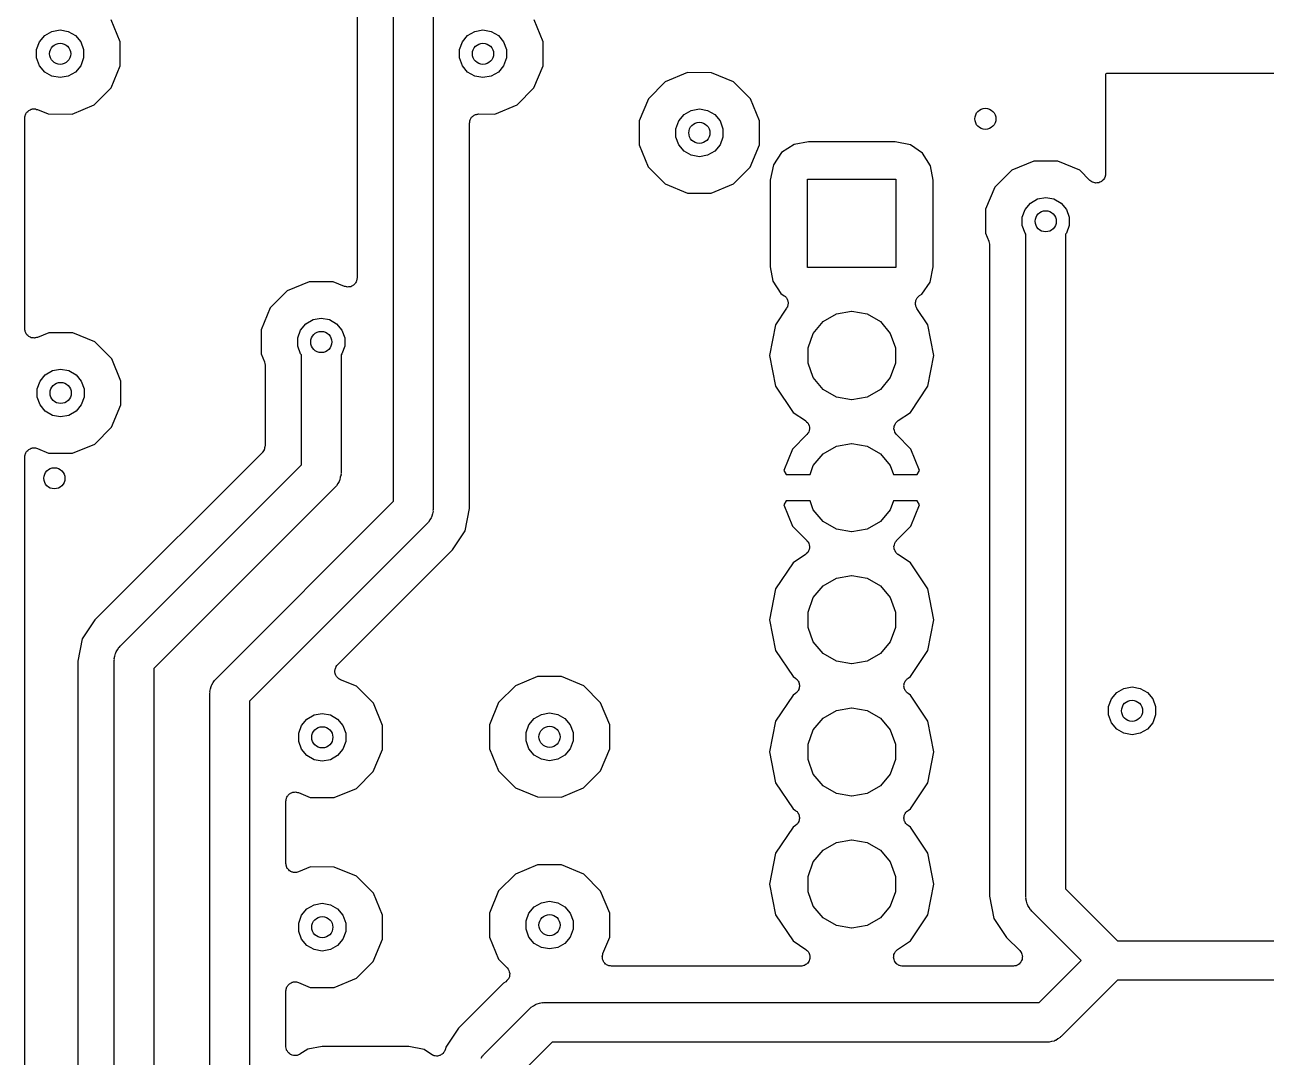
# Model space of a CAD drawing. Extents: x 91.7 to 190.7, y -114.3 to -59.5.
# Drawn here: x 109.27 to 133.14, y -92.98 to -73.13 of the extents above; entities that cross this region are included whole.
import ezdxf

# ---------------------------------------------------------------- set-up
doc = ezdxf.new("R2010")
doc.units = 0
doc.header["$MEASUREMENT"] = 0
doc.layers.add('BLACK', color=7, linetype='CONTINUOUS')

msp = doc.modelspace()

# ---------------------------------------------------------------- linework, layer by layer
at = {"layer": 'Black'}
for p, q in [((115.659, -72.0173), (115.659, -78.0002)), ((116.359, -79.78), (116.359, -72)), ((117.121, -72.1578), (117.121, -79.78)), ((109.655, -73.3384), (109.793, -73.2587)), ((109.793, -73.2587), (109.95, -73.2311)), ((109.95, -73.2311), (110.107, -73.2587)), ((110.107, -73.2587), (110.245, -73.3384)), ((111.107, -73.4608), (110.932, -73.0354)), ((117.785, -73.3384), (117.923, -73.2587)), ((117.923, -73.2587), (118.08, -73.2311)), ((118.08, -73.2311), (118.237, -73.2587)), ((118.237, -73.2587), (118.375, -73.3384)), ((119.237, -73.4608), (119.062, -73.0354)), ((109.498, -73.6103), (109.553, -73.4605)), ((109.553, -73.4605), (109.655, -73.3384)), ((110.245, -73.3384), (110.347, -73.4605)), ((110.347, -73.4605), (110.402, -73.6103)), ((111.107, -73.9212), (111.107, -73.4608)), ((117.628, -73.6103), (117.683, -73.4605)), ((117.683, -73.4605), (117.785, -73.3384)), ((118.375, -73.3384), (118.477, -73.4605)), ((118.477, -73.4605), (118.532, -73.6103)), ((119.237, -73.9212), (119.237, -73.4608)), ((109.498, -73.7697), (109.498, -73.6103)), ((110.402, -73.6103), (110.402, -73.7697)), ((117.628, -73.7697), (117.628, -73.6103)), ((118.532, -73.6103), (118.532, -73.7697)), ((109.553, -73.9195), (109.498, -73.7697)), ((109.655, -74.0416), (109.553, -73.9195)), ((110.347, -73.9195), (110.245, -74.0416)), ((110.402, -73.7697), (110.347, -73.9195)), ((110.93, -74.3464), (111.107, -73.9212)), ((117.683, -73.9195), (117.628, -73.7697)), ((117.785, -74.0416), (117.683, -73.9195)), ((118.477, -73.9195), (118.375, -74.0416)), ((118.532, -73.7697), (118.477, -73.9195)), ((119.06, -74.3464), (119.237, -73.9212)), ((109.793, -74.1213), (109.655, -74.0416)), ((109.95, -74.1489), (109.793, -74.1213)), ((110.107, -74.1213), (109.95, -74.1489)), ((110.245, -74.0416), (110.107, -74.1213)), ((117.923, -74.1213), (117.785, -74.0416)), ((118.08, -74.1489), (117.923, -74.1213)), ((118.237, -74.1213), (118.08, -74.1489)), ((118.375, -74.0416), (118.237, -74.1213)), ((122.011, -74.0526), (121.585, -74.2284)), ((122.471, -74.053), (122.011, -74.0526)), ((122.896, -74.2295), (122.471, -74.053)), ((130.053, -74.0725), (130.05, -74.0876)), ((130.05, -74.0876), (130.05, -75.9998)), ((130.066, -74.07), (130.053, -74.0725)), ((135.892, -74.07), (130.066, -74.07)), ((110.605, -74.6716), (110.93, -74.3464)), ((118.735, -74.6716), (119.06, -74.3464)), ((121.585, -74.2284), (121.26, -74.5536)), ((123.222, -74.5554), (122.896, -74.2295)), ((110.179, -74.8474), (110.605, -74.6716)), ((118.309, -74.8474), (118.735, -74.6716)), ((121.26, -74.5536), (121.083, -74.9788)), ((123.397, -74.9808), (123.222, -74.5554)), ((109.271, -74.924), (109.274, -74.905)), ((109.271, -78.9802), (109.271, -74.924)), ((109.274, -74.905), (109.275, -74.8858)), ((109.275, -74.8858), (109.28, -74.8752)), ((109.28, -74.8752), (109.282, -74.8639)), ((109.282, -74.8639), (109.291, -74.8473)), ((109.291, -74.8473), (109.299, -74.8295)), ((109.299, -74.8295), (109.306, -74.8211)), ((109.306, -74.8211), (109.312, -74.8111)), ((109.312, -74.8111), (109.327, -74.7988)), ((109.327, -74.7988), (109.34, -74.7846)), ((109.34, -74.7846), (109.35, -74.7793)), ((109.35, -74.7793), (109.359, -74.772)), ((109.359, -74.772), (109.377, -74.7654)), ((109.377, -74.7654), (109.394, -74.7565)), ((109.394, -74.7565), (109.405, -74.755)), ((109.405, -74.755), (109.416, -74.7511)), ((109.416, -74.7511), (109.435, -74.7511)), ((109.435, -74.7511), (109.454, -74.7486)), ((109.454, -74.7486), (109.466, -74.7511)), ((109.466, -74.7511), (109.477, -74.7511)), ((109.477, -74.7511), (109.495, -74.7577)), ((109.495, -74.7577), (109.514, -74.7619)), ((109.514, -74.7619), (109.719, -74.847)), ((109.719, -74.847), (110.179, -74.8474)), ((117.839, -74.9492), (117.845, -74.9347)), ((117.845, -74.9347), (117.854, -74.9231)), ((117.854, -74.9231), (117.862, -74.9098)), ((117.862, -74.9098), (117.874, -74.8999)), ((117.874, -74.8999), (117.884, -74.8881)), ((117.884, -74.8881), (117.897, -74.8805)), ((117.897, -74.8805), (117.909, -74.8706)), ((117.909, -74.8706), (117.923, -74.8654)), ((117.923, -74.8654), (117.937, -74.8577)), ((117.937, -74.8577), (117.952, -74.855)), ((117.952, -74.855), (117.966, -74.8498)), ((117.966, -74.8498), (117.981, -74.8498)), ((117.981, -74.8498), (117.997, -74.8471)), ((117.997, -74.8471), (118.309, -74.8474)), ((121.843, -74.9805), (121.945, -74.8584)), ((121.945, -74.8584), (122.083, -74.7787)), ((122.083, -74.7787), (122.24, -74.7511)), ((122.24, -74.7511), (122.397, -74.7787)), ((122.397, -74.7787), (122.535, -74.8584)), ((122.535, -74.8584), (122.637, -74.9805)), ((117.821, -75.0226), (117.824, -75.0074)), ((117.821, -75.4739), (117.821, -75.0226)), ((117.824, -74.992), (117.829, -74.9777)), ((117.824, -75.0074), (117.824, -74.992)), ((117.829, -74.9777), (117.832, -74.9626)), ((117.832, -74.9626), (117.839, -74.9492)), ((121.083, -74.9788), (121.083, -75.4392)), ((121.788, -75.1303), (121.843, -74.9805)), ((121.788, -75.2897), (121.788, -75.1303)), ((122.637, -74.9805), (122.692, -75.1303)), ((122.692, -75.1303), (122.692, -75.2897)), ((123.397, -75.4412), (123.397, -74.9808)), ((121.843, -75.4395), (121.788, -75.2897)), ((122.692, -75.2897), (122.637, -75.4395)), ((124.336, -75.3828), (124.062, -75.4345)), ((126.002, -75.3828), (124.336, -75.3828)), ((126.298, -75.4426), (126.002, -75.3828)), ((117.821, -79.49), (117.821, -75.4739)), ((121.083, -75.4392), (121.258, -75.8646)), ((121.945, -75.5616), (121.843, -75.4395)), ((122.083, -75.6413), (121.945, -75.5616)), ((122.24, -75.6689), (122.083, -75.6413)), ((122.397, -75.6413), (122.24, -75.6689)), ((122.535, -75.5616), (122.397, -75.6413)), ((122.637, -75.4395), (122.535, -75.5616)), ((123.22, -75.8664), (123.397, -75.4412)), ((123.822, -75.5885), (123.663, -75.8224)), ((124.062, -75.4345), (123.822, -75.5885)), ((126.532, -75.6024), (126.298, -75.4426)), ((126.685, -75.8417), (126.532, -75.6024)), ((121.258, -75.8646), (121.584, -76.1905)), ((122.895, -76.1916), (123.22, -75.8664)), ((123.663, -75.8224), (123.603, -76.1176)), ((126.737, -76.1164), (126.685, -75.8417)), ((128.671, -75.7526), (128.245, -75.9284)), ((129.131, -75.753), (128.671, -75.7526)), ((129.556, -75.9295), (129.131, -75.753)), ((123.603, -76.1176), (123.603, -77.7836)), ((124.32, -77.8), (124.32, -76.1)), ((124.32, -76.1), (126.02, -76.1)), ((126.02, -76.1), (126.02, -77.8)), ((126.737, -77.7824), (126.737, -76.1164)), ((128.245, -75.9284), (127.92, -76.2536)), ((129.75, -76.1238), (129.556, -75.9295)), ((129.769, -76.137), (129.75, -76.1238)), ((129.991, -76.1274), (129.975, -76.1437)), ((130.009, -76.1126), (129.991, -76.1274)), ((130.013, -76.106), (130.009, -76.1126)), ((130.018, -76.1006), (130.013, -76.106)), ((130.028, -76.0798), (130.018, -76.1006)), ((130.039, -76.0599), (130.028, -76.0798)), ((130.041, -76.0523), (130.039, -76.0599)), ((130.044, -76.0454), (130.041, -76.0523)), ((130.046, -76.0225), (130.044, -76.0454)), ((130.05, -75.9998), (130.046, -76.0225)), ((121.584, -76.1905), (122.009, -76.367)), ((122.009, -76.367), (122.469, -76.3674)), ((122.469, -76.3674), (122.895, -76.1916)), ((127.92, -76.2536), (127.743, -76.6788)), ((129.787, -76.1518), (129.769, -76.137)), ((129.794, -76.1544), (129.787, -76.1518)), ((129.8, -76.1588), (129.794, -76.1544)), ((129.822, -76.1648), (129.8, -76.1588)), ((129.844, -76.1727), (129.822, -76.1648)), ((129.852, -76.1727), (129.844, -76.1727)), ((129.859, -76.1747), (129.852, -76.1727)), ((129.882, -76.1727), (129.859, -76.1747)), ((129.905, -76.1727), (129.882, -76.1727)), ((129.912, -76.1701), (129.905, -76.1727)), ((129.92, -76.1694), (129.912, -76.1701)), ((129.941, -76.1597), (129.92, -76.1694)), ((129.962, -76.1518), (129.941, -76.1597)), ((129.968, -76.1469), (129.962, -76.1518)), ((129.975, -76.1437), (129.968, -76.1469)), ((128.503, -76.6805), (128.605, -76.5584)), ((128.605, -76.5584), (128.743, -76.4787)), ((128.743, -76.4787), (128.9, -76.4511)), ((128.9, -76.4511), (129.057, -76.4787)), ((129.057, -76.4787), (129.195, -76.5584)), ((129.195, -76.5584), (129.297, -76.6805)), ((127.743, -76.6788), (127.743, -77.1392)), ((128.448, -76.8303), (128.503, -76.6805)), ((128.448, -76.9897), (128.448, -76.8303)), ((129.297, -76.6805), (129.352, -76.8303)), ((129.352, -76.8303), (129.352, -76.9897)), ((128.503, -77.1395), (128.448, -76.9897)), ((129.352, -76.9897), (129.297, -77.1395)), ((127.743, -77.1392), (127.806, -77.2919)), ((127.806, -77.2919), (127.807, -77.2956)), ((127.807, -77.2956), (127.808, -77.2989)), ((127.808, -77.2989), (127.813, -77.3252)), ((127.813, -77.3252), (127.819, -77.3514)), ((128.519, -77.1591), (128.503, -77.1395)), ((128.519, -89.9), (128.519, -77.1591)), ((129.297, -77.1395), (129.281, -77.1591)), ((129.281, -77.1591), (129.281, -89.7422)), ((127.819, -77.3514), (127.818, -77.3552)), ((127.818, -77.3552), (127.819, -77.3589)), ((127.819, -77.3589), (127.819, -89.8827)), ((123.603, -77.7836), (123.655, -78.0583)), ((126.02, -77.8), (124.32, -77.8)), ((126.677, -78.0776), (126.737, -77.7824)), ((115.655, -78.0383), (115.65, -78.0489)), ((115.656, -78.0191), (115.655, -78.0383)), ((115.659, -78.0002), (115.656, -78.0191)), ((114.315, -78.2484), (113.99, -78.5736)), ((114.741, -78.0726), (114.315, -78.2484)), ((115.201, -78.073), (114.741, -78.0726)), ((115.416, -78.1623), (115.201, -78.073)), ((115.435, -78.1665), (115.416, -78.1623)), ((115.453, -78.173), (115.435, -78.1665)), ((115.464, -78.173), (115.453, -78.173)), ((115.476, -78.1755), (115.464, -78.173)), ((115.495, -78.173), (115.476, -78.1755)), ((115.514, -78.173), (115.495, -78.173)), ((115.525, -78.1691), (115.514, -78.173)), ((115.536, -78.1676), (115.525, -78.1691)), ((115.553, -78.1588), (115.536, -78.1676)), ((115.571, -78.1522), (115.553, -78.1588)), ((115.58, -78.1448), (115.571, -78.1522)), ((115.59, -78.1395), (115.58, -78.1448)), ((115.603, -78.1254), (115.59, -78.1395)), ((115.618, -78.113), (115.603, -78.1254)), ((115.624, -78.1031), (115.618, -78.113)), ((115.631, -78.0946), (115.624, -78.1031)), ((115.639, -78.0769), (115.631, -78.0946)), ((115.648, -78.0602), (115.639, -78.0769)), ((115.65, -78.0489), (115.648, -78.0602)), ((123.655, -78.0583), (123.808, -78.2976)), ((126.518, -78.3115), (126.677, -78.0776)), ((123.808, -78.2976), (123.871, -78.3404)), ((123.871, -78.3404), (123.882, -78.3505)), ((123.882, -78.3505), (123.894, -78.3585)), ((123.894, -78.3585), (123.903, -78.3716)), ((123.903, -78.3716), (123.915, -78.383)), ((123.915, -78.383), (123.921, -78.396)), ((123.921, -78.396), (123.93, -78.4077)), ((123.93, -78.4077), (123.934, -78.4233)), ((123.934, -78.4233), (123.941, -78.4379)), ((123.941, -78.4379), (123.943, -78.4523)), ((123.943, -78.4523), (123.947, -78.4662)), ((123.944, -78.5126), (123.943, -78.527)), ((123.947, -78.4986), (123.944, -78.5126)), ((123.947, -78.4662), (123.946, -78.4824)), ((123.946, -78.4824), (123.947, -78.4986)), ((126.394, -78.4955), (126.395, -78.4818)), ((126.397, -78.512), (126.394, -78.4955)), ((126.395, -78.468), (126.399, -78.4518)), ((126.395, -78.4818), (126.395, -78.468)), ((126.399, -78.5288), (126.397, -78.512)), ((126.399, -78.4518), (126.401, -78.4351)), ((126.401, -78.4351), (126.408, -78.4227)), ((126.408, -78.4227), (126.412, -78.4095)), ((126.412, -78.4095), (126.422, -78.3959)), ((126.422, -78.3959), (126.429, -78.3809)), ((126.429, -78.3809), (126.439, -78.3715)), ((126.439, -78.3715), (126.448, -78.3603)), ((126.448, -78.3603), (126.462, -78.3509)), ((126.462, -78.3509), (126.474, -78.3395)), ((126.474, -78.3395), (126.518, -78.3115)), ((113.99, -78.5736), (113.813, -78.9988)), ((123.918, -78.5828), (123.707, -78.8982)), ((123.924, -78.5696), (123.918, -78.5828)), ((123.932, -78.5576), (123.924, -78.5696)), ((123.936, -78.5419), (123.932, -78.5576)), ((123.943, -78.527), (123.936, -78.5419)), ((124.62, -78.8389), (124.876, -78.6913)), ((124.876, -78.6913), (125.167, -78.64)), ((125.167, -78.64), (125.173, -78.64)), ((125.173, -78.64), (125.464, -78.6913)), ((125.464, -78.6913), (125.72, -78.8389)), ((126.404, -78.5415), (126.399, -78.5288)), ((126.407, -78.555), (126.404, -78.5415)), ((126.416, -78.5692), (126.407, -78.555)), ((126.423, -78.5846), (126.416, -78.5692)), ((126.633, -78.8982), (126.423, -78.5846)), ((109.274, -78.999), (109.271, -78.9802)), ((109.275, -79.018), (109.274, -78.999)), ((113.813, -78.9988), (113.813, -79.4592)), ((114.573, -79.0005), (114.675, -78.8784)), ((114.675, -78.8784), (114.813, -78.7987)), ((114.813, -78.7987), (114.97, -78.7711)), ((114.97, -78.7711), (115.127, -78.7987)), ((115.127, -78.7987), (115.265, -78.8784)), ((115.265, -78.8784), (115.367, -79.0005)), ((123.707, -78.8982), (123.59, -79.49)), ((124.431, -79.065), (124.62, -78.8389)), ((125.72, -78.8389), (125.909, -79.065)), ((126.75, -79.49), (126.633, -78.8982)), ((109.28, -79.0288), (109.275, -79.018)), ((109.282, -79.0402), (109.28, -79.0288)), ((109.291, -79.0567), (109.282, -79.0402)), ((109.298, -79.0744), (109.291, -79.0567)), ((109.306, -79.0829), (109.298, -79.0744)), ((109.312, -79.093), (109.306, -79.0829)), ((109.327, -79.1053), (109.312, -79.093)), ((109.34, -79.1193), (109.327, -79.1053)), ((109.35, -79.1247), (109.34, -79.1193)), ((109.359, -79.1322), (109.35, -79.1247)), ((109.377, -79.1387), (109.359, -79.1322)), ((109.394, -79.1475), (109.377, -79.1387)), ((109.405, -79.149), (109.394, -79.1475)), ((109.416, -79.153), (109.405, -79.149)), ((109.435, -79.153), (109.416, -79.153)), ((109.454, -79.1555), (109.435, -79.153)), ((109.465, -79.153), (109.454, -79.1555)), ((109.477, -79.153), (109.465, -79.153)), ((109.495, -79.1465), (109.477, -79.153)), ((109.514, -79.1424), (109.495, -79.1465)), ((109.731, -79.0526), (109.514, -79.1424)), ((110.191, -79.053), (109.731, -79.0526)), ((110.616, -79.2295), (110.191, -79.053)), ((110.942, -79.5554), (110.616, -79.2295)), ((114.518, -79.1503), (114.573, -79.0005)), ((114.518, -79.3097), (114.518, -79.1503)), ((115.367, -79.0005), (115.422, -79.1503)), ((115.422, -79.1503), (115.422, -79.3097)), ((124.33, -79.3424), (124.431, -79.065)), ((125.909, -79.065), (126.01, -79.3424)), ((113.813, -79.4592), (113.876, -79.6119)), ((114.573, -79.4595), (114.518, -79.3097)), ((114.589, -79.4791), (114.573, -79.4595)), ((115.367, -79.4595), (115.351, -79.4791)), ((115.422, -79.3097), (115.367, -79.4595)), ((124.33, -79.6376), (124.33, -79.3424)), ((126.01, -79.3424), (126.01, -79.6376)), ((111.117, -79.9808), (110.942, -79.5554)), ((113.876, -79.6119), (113.877, -79.6156)), ((113.877, -79.6156), (113.878, -79.6189)), ((113.878, -79.6189), (113.883, -79.6452)), ((113.883, -79.6452), (113.889, -79.6714)), ((113.889, -79.6714), (113.888, -79.6752)), ((113.888, -79.6752), (113.889, -79.6789)), ((113.889, -79.6789), (113.889, -81.2295)), ((114.589, -81.5922), (114.589, -79.4791)), ((115.351, -79.4791), (115.351, -81.75)), ((117.821, -82.4327), (117.821, -79.49)), ((123.59, -79.49), (123.707, -80.0818)), ((124.431, -79.915), (124.33, -79.6376)), ((126.01, -79.6376), (125.909, -79.915)), ((126.633, -80.0818), (126.75, -79.49)), ((109.563, -79.9805), (109.665, -79.8584)), ((109.665, -79.8584), (109.803, -79.7787)), ((109.803, -79.7787), (109.96, -79.7511)), ((109.96, -79.7511), (110.117, -79.7787)), ((110.117, -79.7787), (110.255, -79.8584)), ((110.255, -79.8584), (110.357, -79.9805)), ((116.359, -82.2922), (116.359, -79.78)), ((117.121, -79.78), (117.121, -82.45)), ((124.62, -80.1411), (124.431, -79.915)), ((125.909, -79.915), (125.72, -80.1411)), ((109.508, -80.1303), (109.563, -79.9805)), ((109.508, -80.2897), (109.508, -80.1303)), ((110.357, -79.9805), (110.412, -80.1303)), ((110.412, -80.1303), (110.412, -80.2897)), ((111.117, -80.4412), (111.117, -79.9808)), ((123.707, -80.0818), (124.043, -80.5836)), ((124.876, -80.2887), (124.62, -80.1411)), ((125.72, -80.1411), (125.464, -80.2887)), ((126.297, -80.5836), (126.633, -80.0818)), ((109.563, -80.4395), (109.508, -80.2897)), ((110.412, -80.2897), (110.357, -80.4395)), ((125.167, -80.34), (124.876, -80.2887)), ((125.173, -80.34), (125.167, -80.34)), ((125.464, -80.2887), (125.173, -80.34)), ((109.665, -80.5616), (109.563, -80.4395)), ((109.803, -80.6413), (109.665, -80.5616)), ((109.96, -80.6689), (109.803, -80.6413)), ((110.117, -80.6413), (109.96, -80.6689)), ((110.255, -80.5616), (110.117, -80.6413)), ((110.357, -80.4395), (110.255, -80.5616)), ((110.94, -80.8664), (111.117, -80.4412)), ((124.043, -80.5836), (124.28, -80.7423)), ((126.06, -80.7423), (126.297, -80.5836)), ((110.615, -81.1916), (110.94, -80.8664)), ((124.28, -80.7423), (124.281, -80.7429)), ((124.281, -80.7429), (124.282, -80.7433)), ((124.282, -80.7433), (124.303, -80.764)), ((124.303, -80.764), (124.324, -80.7845)), ((124.324, -80.7845), (124.325, -80.7853)), ((124.325, -80.7853), (124.325, -80.7859)), ((124.325, -80.7859), (124.338, -80.8125)), ((124.338, -80.8125), (124.351, -80.8392)), ((124.358, -80.9015), (124.35, -80.9302)), ((124.351, -80.8392), (124.351, -80.84)), ((124.351, -80.84), (124.352, -80.8408)), ((124.352, -80.8408), (124.355, -80.8703)), ((124.355, -80.8703), (124.358, -80.8997)), ((124.358, -80.8997), (124.358, -80.9006)), ((124.358, -80.9006), (124.358, -80.9015)), ((125.982, -80.8997), (125.985, -80.8703)), ((125.982, -80.9006), (125.982, -80.8997)), ((125.982, -80.9015), (125.982, -80.9006)), ((125.99, -80.9302), (125.982, -80.9015)), ((125.985, -80.8703), (125.988, -80.8408)), ((125.988, -80.8408), (125.989, -80.84)), ((125.989, -80.8392), (126.002, -80.8126)), ((125.989, -80.84), (125.989, -80.8392)), ((126.002, -80.8126), (126.015, -80.7859)), ((126.015, -80.7853), (126.016, -80.7845)), ((126.015, -80.7859), (126.015, -80.7853)), ((126.016, -80.7845), (126.037, -80.764)), ((126.037, -80.764), (126.058, -80.7433)), ((126.058, -80.7433), (126.059, -80.7429)), ((126.059, -80.7429), (126.06, -80.7423)), ((124.308, -81.0109), (124.034, -81.2917)), ((124.309, -81.0101), (124.308, -81.0109)), ((124.326, -80.985), (124.309, -81.0096)), ((124.309, -81.0096), (124.309, -81.0101)), ((124.343, -80.9605), (124.326, -80.985)), ((124.35, -80.9302), (124.343, -80.9589)), ((124.343, -80.9589), (124.343, -80.9597)), ((124.343, -80.9597), (124.343, -80.9605)), ((125.997, -80.9589), (125.99, -80.9302)), ((125.997, -80.9597), (125.997, -80.9589)), ((125.997, -80.9605), (125.997, -80.9597)), ((126.014, -80.985), (125.997, -80.9605)), ((126.031, -81.0096), (126.014, -80.985)), ((126.031, -81.0101), (126.031, -81.0096)), ((126.032, -81.0109), (126.031, -81.0101)), ((126.306, -81.2917), (126.032, -81.0109)), ((109.28, -81.3911), (109.282, -81.3798)), ((109.282, -81.3798), (109.291, -81.3631)), ((109.291, -81.3631), (109.299, -81.3454)), ((109.299, -81.3454), (109.306, -81.3369)), ((109.306, -81.3369), (109.312, -81.327)), ((109.312, -81.327), (109.327, -81.3146)), ((109.327, -81.3146), (109.34, -81.3005)), ((109.34, -81.3005), (109.35, -81.2952)), ((109.35, -81.2952), (109.359, -81.2878)), ((109.359, -81.2878), (109.377, -81.2812)), ((109.377, -81.2812), (109.394, -81.2724)), ((109.394, -81.2724), (109.405, -81.2709)), ((109.405, -81.2709), (109.416, -81.267)), ((109.416, -81.267), (109.435, -81.267)), ((109.435, -81.267), (109.454, -81.2645)), ((109.454, -81.2645), (109.466, -81.267)), ((109.466, -81.267), (109.477, -81.267)), ((109.477, -81.267), (109.495, -81.2735)), ((109.495, -81.2735), (109.514, -81.2777)), ((109.514, -81.2777), (109.729, -81.367)), ((109.729, -81.367), (110.189, -81.3674)), ((110.189, -81.3674), (110.615, -81.1916)), ((113.838, -81.3536), (110.618, -84.5734)), ((113.842, -81.3473), (113.838, -81.3536)), ((113.848, -81.3423), (113.842, -81.3473)), ((113.859, -81.3225), (113.848, -81.3423)), ((113.873, -81.3037), (113.859, -81.3225)), ((113.875, -81.2963), (113.873, -81.3037)), ((113.878, -81.2896), (113.875, -81.2963)), ((113.882, -81.267), (113.878, -81.2896)), ((113.888, -81.2448), (113.882, -81.267)), ((113.889, -81.2295), (113.888, -81.2371)), ((113.888, -81.2371), (113.888, -81.2448)), ((124.034, -81.2917), (123.865, -81.6994)), ((124.431, -81.605), (124.62, -81.3789)), ((124.62, -81.3789), (124.876, -81.2313)), ((124.876, -81.2313), (125.167, -81.18)), ((125.167, -81.18), (125.173, -81.18)), ((125.173, -81.18), (125.464, -81.2313)), ((125.464, -81.2313), (125.72, -81.3789)), ((125.72, -81.3789), (125.909, -81.605)), ((126.475, -81.6994), (126.306, -81.2917)), ((109.271, -81.4398), (109.274, -81.4209)), ((109.271, -95.4795), (109.271, -81.4398)), ((109.274, -81.4209), (109.275, -81.4017)), ((109.275, -81.4017), (109.28, -81.3911)), ((111.101, -85.0806), (114.589, -81.5922)), ((124.368, -81.776), (124.431, -81.605)), ((125.909, -81.605), (125.972, -81.776)), ((115.337, -81.8313), (115.328, -81.8803)), ((115.35, -81.7832), (115.337, -81.8313)), ((115.351, -81.75), (115.348, -81.7665)), ((115.348, -81.7665), (115.35, -81.7832)), ((123.865, -81.6994), (123.91, -81.776)), ((123.91, -81.776), (124.368, -81.776)), ((125.972, -81.776), (126.43, -81.776)), ((126.43, -81.776), (126.475, -81.6994)), ((115.239, -82.0194), (111.751, -85.5078)), ((115.249, -82.0057), (115.239, -82.0194)), ((115.262, -81.9949), (115.249, -82.0057)), ((115.287, -81.9518), (115.262, -81.9949)), ((115.315, -81.911), (115.287, -81.9518)), ((115.32, -81.8948), (115.315, -81.911)), ((115.328, -81.8803), (115.32, -81.8948)), ((112.941, -85.7106), (116.359, -82.2922)), ((123.91, -82.284), (123.865, -82.3606)), ((124.368, -82.284), (123.91, -82.284)), ((124.431, -82.455), (124.368, -82.284)), ((125.972, -82.284), (125.909, -82.455)), ((126.43, -82.284), (125.972, -82.284)), ((126.475, -82.3606), (126.43, -82.284)), ((117.107, -82.5313), (117.098, -82.5803)), ((117.12, -82.4832), (117.107, -82.5313)), ((117.121, -82.45), (117.118, -82.4665)), ((117.118, -82.4665), (117.12, -82.4832)), ((117.736, -82.8624), (117.821, -82.4327)), ((123.865, -82.3606), (124.034, -82.7683)), ((124.62, -82.6811), (124.431, -82.455)), ((125.909, -82.455), (125.72, -82.6811)), ((126.306, -82.7683), (126.475, -82.3606)), ((117.009, -82.7194), (113.591, -86.1378)), ((117.019, -82.7057), (117.009, -82.7194)), ((117.032, -82.6949), (117.019, -82.7057)), ((117.057, -82.6518), (117.032, -82.6949)), ((117.085, -82.611), (117.057, -82.6518)), ((117.09, -82.5948), (117.085, -82.611)), ((117.098, -82.5803), (117.09, -82.5948)), ((124.034, -82.7683), (124.308, -83.0491)), ((124.876, -82.8287), (124.62, -82.6811)), ((125.72, -82.6811), (125.464, -82.8287)), ((126.032, -83.0491), (126.306, -82.7683)), ((117.492, -83.2266), (117.736, -82.8624)), ((124.308, -83.0491), (124.309, -83.0499)), ((124.309, -83.0499), (124.309, -83.0504)), ((124.309, -83.0504), (124.326, -83.075)), ((125.167, -82.88), (124.876, -82.8287)), ((125.173, -82.88), (125.167, -82.88)), ((125.464, -82.8287), (125.173, -82.88)), ((126.014, -83.075), (126.031, -83.0504)), ((126.031, -83.0499), (126.032, -83.0491)), ((126.031, -83.0504), (126.031, -83.0499)), ((115.283, -85.436), (117.492, -83.2266)), ((124.324, -83.2755), (124.303, -83.296)), ((124.325, -83.2747), (124.324, -83.2755)), ((124.338, -83.2475), (124.325, -83.2741)), ((124.325, -83.2741), (124.325, -83.2747)), ((124.326, -83.075), (124.343, -83.0995)), ((124.351, -83.2208), (124.338, -83.2475)), ((124.343, -83.0995), (124.343, -83.1003)), ((124.343, -83.1003), (124.343, -83.1011)), ((124.343, -83.1011), (124.35, -83.1298)), ((124.35, -83.1298), (124.358, -83.1585)), ((124.352, -83.2192), (124.351, -83.22)), ((124.351, -83.22), (124.351, -83.2208)), ((124.355, -83.1897), (124.352, -83.2192)), ((124.358, -83.1603), (124.355, -83.1897)), ((124.358, -83.1585), (124.358, -83.1594)), ((124.358, -83.1594), (124.358, -83.1603)), ((125.982, -83.1585), (125.99, -83.1298)), ((125.982, -83.1594), (125.982, -83.1585)), ((125.982, -83.1603), (125.982, -83.1594)), ((125.985, -83.1897), (125.982, -83.1603)), ((125.988, -83.2192), (125.985, -83.1897)), ((125.989, -83.22), (125.988, -83.2192)), ((125.989, -83.2208), (125.989, -83.22)), ((126.002, -83.2474), (125.989, -83.2208)), ((125.99, -83.1298), (125.997, -83.1011)), ((125.997, -83.0995), (126.014, -83.075)), ((125.997, -83.1003), (125.997, -83.0995)), ((125.997, -83.1011), (125.997, -83.1003)), ((126.015, -83.2741), (126.002, -83.2474)), ((126.015, -83.2747), (126.015, -83.2741)), ((126.016, -83.2755), (126.015, -83.2747)), ((126.037, -83.296), (126.016, -83.2755)), ((124.043, -83.4764), (123.707, -83.9782)), ((124.28, -83.3177), (124.043, -83.4764)), ((124.281, -83.317), (124.28, -83.3177)), ((124.282, -83.3167), (124.281, -83.317)), ((124.303, -83.296), (124.282, -83.3167)), ((126.058, -83.3167), (126.037, -83.296)), ((126.059, -83.3171), (126.058, -83.3167)), ((126.06, -83.3177), (126.059, -83.3171)), ((126.297, -83.4764), (126.06, -83.3177)), ((126.633, -83.9782), (126.297, -83.4764)), ((124.62, -83.9189), (124.876, -83.7713)), ((124.876, -83.7713), (125.167, -83.72)), ((125.167, -83.72), (125.173, -83.72)), ((125.173, -83.72), (125.464, -83.7713)), ((125.464, -83.7713), (125.72, -83.9189)), ((123.707, -83.9782), (123.59, -84.57)), ((124.431, -84.145), (124.62, -83.9189)), ((125.72, -83.9189), (125.909, -84.145)), ((126.75, -84.57), (126.633, -83.9782)), ((124.33, -84.4224), (124.431, -84.145)), ((125.909, -84.145), (126.01, -84.4224)), ((124.33, -84.7176), (124.33, -84.4224)), ((126.01, -84.4224), (126.01, -84.7176)), ((110.618, -84.5734), (110.374, -84.9376)), ((123.59, -84.57), (123.707, -85.1618)), ((124.431, -84.995), (124.33, -84.7176)), ((126.01, -84.7176), (125.909, -84.995)), ((126.633, -85.1618), (126.75, -84.57)), ((110.374, -84.9376), (110.289, -85.3673)), ((111.02, -85.2052), (111.025, -85.189)), ((111.025, -85.189), (111.053, -85.1482)), ((111.053, -85.1482), (111.078, -85.1051)), ((111.078, -85.1051), (111.091, -85.0943)), ((111.091, -85.0943), (111.101, -85.0806)), ((123.707, -85.1618), (124.043, -85.6636)), ((124.62, -85.2211), (124.431, -84.995)), ((125.909, -84.995), (125.72, -85.2211)), ((126.297, -85.6636), (126.633, -85.1618)), ((110.289, -85.3673), (110.289, -96.1127)), ((110.989, -85.35), (110.992, -85.3335)), ((110.989, -96.13), (110.989, -85.35)), ((110.99, -85.3168), (111.003, -85.2687)), ((110.992, -85.3335), (110.99, -85.3168)), ((111.003, -85.2687), (111.012, -85.2197)), ((111.012, -85.2197), (111.02, -85.2052)), ((115.272, -85.4516), (115.283, -85.436)), ((124.876, -85.3687), (124.62, -85.2211)), ((125.167, -85.42), (124.876, -85.3687)), ((125.173, -85.42), (125.167, -85.42)), ((125.464, -85.3687), (125.173, -85.42)), ((125.72, -85.2211), (125.464, -85.3687)), ((111.751, -85.5078), (111.751, -95.9722)), ((115.232, -85.5448), (115.235, -85.5336)), ((115.234, -85.5638), (115.232, -85.5448)), ((115.233, -85.5828), (115.234, -85.5638)), ((115.236, -85.5939), (115.233, -85.5828)), ((115.235, -85.5336), (115.236, -85.5219)), ((115.236, -85.5219), (115.243, -85.5043)), ((115.237, -85.6055), (115.236, -85.5939)), ((115.245, -85.6228), (115.237, -85.6055)), ((115.243, -85.5043), (115.248, -85.4859)), ((115.251, -85.641), (115.245, -85.6228)), ((115.248, -85.4859), (115.254, -85.4764)), ((115.258, -85.6502), (115.251, -85.641)), ((115.254, -85.4764), (115.259, -85.4657)), ((115.263, -85.6607), (115.258, -85.6502)), ((115.259, -85.4657), (115.272, -85.4516)), ((115.277, -85.6742), (115.263, -85.6607)), ((115.288, -85.6894), (115.277, -85.6742)), ((119.131, -85.6626), (118.705, -85.8384)), ((119.591, -85.663), (119.131, -85.6626)), ((120.016, -85.8395), (119.591, -85.663)), ((124.043, -85.6636), (124.088, -85.6941)), ((126.252, -85.6941), (126.297, -85.6636)), ((112.83, -85.9468), (112.843, -85.8987)), ((112.843, -85.8987), (112.852, -85.8497)), ((112.852, -85.8497), (112.86, -85.8352)), ((112.86, -85.8352), (112.865, -85.819)), ((112.865, -85.819), (112.893, -85.7782)), ((112.893, -85.7782), (112.918, -85.7351)), ((112.918, -85.7351), (112.931, -85.7243)), ((112.931, -85.7243), (112.941, -85.7106)), ((115.298, -85.6956), (115.288, -85.6894)), ((115.306, -85.7038), (115.298, -85.6956)), ((115.324, -85.7119), (115.306, -85.7038)), ((115.34, -85.7222), (115.324, -85.7119)), ((115.646, -85.8495), (115.34, -85.7222)), ((115.972, -86.1754), (115.646, -85.8495)), ((118.705, -85.8384), (118.38, -86.1636)), ((120.342, -86.1654), (120.016, -85.8395)), ((124.088, -85.6941), (124.102, -85.7073)), ((124.102, -85.7073), (124.118, -85.7186)), ((124.118, -85.7186), (124.124, -85.7282)), ((124.124, -85.7282), (124.132, -85.7362)), ((124.132, -85.7362), (124.141, -85.7534)), ((124.141, -85.7534), (124.151, -85.7693)), ((124.151, -85.9107), (124.141, -85.9266)), ((124.151, -85.7693), (124.154, -85.7805)), ((124.154, -85.8995), (124.151, -85.9107)), ((124.154, -85.7805), (124.159, -85.7909)), ((124.159, -85.8891), (124.154, -85.8995)), ((124.159, -85.7909), (124.161, -85.8099)), ((124.161, -85.8701), (124.159, -85.8891)), ((124.161, -85.8099), (124.166, -85.8285)), ((124.166, -85.8515), (124.161, -85.8701)), ((124.166, -85.8285), (124.165, -85.84)), ((124.165, -85.84), (124.166, -85.8515)), ((126.174, -85.8285), (126.179, -85.8099)), ((126.175, -85.84), (126.174, -85.8285)), ((126.174, -85.8515), (126.175, -85.84)), ((126.179, -85.8701), (126.174, -85.8515)), ((126.179, -85.8099), (126.181, -85.7909)), ((126.181, -85.8891), (126.179, -85.8701)), ((126.181, -85.7909), (126.186, -85.7805)), ((126.186, -85.8995), (126.181, -85.8891)), ((126.186, -85.7805), (126.189, -85.7693)), ((126.189, -85.9107), (126.186, -85.8995)), ((126.189, -85.7693), (126.199, -85.7534)), ((126.199, -85.9266), (126.189, -85.9107)), ((126.199, -85.7534), (126.208, -85.7362)), ((126.208, -85.7362), (126.216, -85.7282)), ((126.216, -85.7282), (126.222, -85.7186)), ((126.222, -85.7186), (126.238, -85.7073)), ((126.238, -85.7073), (126.252, -85.6941)), ((130.265, -85.9684), (130.403, -85.8887)), ((130.403, -85.8887), (130.56, -85.8611)), ((130.56, -85.8611), (130.717, -85.8887)), ((130.717, -85.8887), (130.855, -85.9684)), ((112.829, -85.98), (112.832, -85.9635)), ((112.829, -86.59), (112.829, -85.98)), ((112.832, -85.9635), (112.83, -85.9468)), ((113.591, -86.1378), (113.591, -86.59)), ((124.043, -86.0164), (123.707, -86.5182)), ((124.088, -85.9859), (124.043, -86.0164)), ((124.102, -85.9727), (124.088, -85.9859)), ((124.118, -85.9614), (124.102, -85.9727)), ((124.124, -85.9518), (124.118, -85.9614)), ((124.132, -85.9438), (124.124, -85.9518)), ((124.141, -85.9266), (124.132, -85.9438)), ((126.208, -85.9438), (126.199, -85.9266)), ((126.216, -85.9518), (126.208, -85.9438)), ((126.222, -85.9614), (126.216, -85.9518)), ((126.238, -85.9727), (126.222, -85.9614)), ((126.252, -85.9859), (126.238, -85.9727)), ((126.297, -86.0164), (126.252, -85.9859)), ((126.633, -86.5182), (126.297, -86.0164)), ((130.108, -86.2403), (130.163, -86.0905)), ((130.163, -86.0905), (130.265, -85.9684)), ((130.855, -85.9684), (130.957, -86.0905)), ((130.957, -86.0905), (131.012, -86.2403)), ((114.833, -86.3987), (114.99, -86.3711)), ((114.99, -86.3711), (115.147, -86.3987)), ((116.147, -86.6008), (115.972, -86.1754)), ((118.38, -86.1636), (118.203, -86.5888)), ((119.065, -86.4684), (119.203, -86.3887)), ((119.203, -86.3887), (119.36, -86.3611)), ((119.36, -86.3611), (119.517, -86.3887)), ((119.517, -86.3887), (119.655, -86.4684)), ((120.517, -86.5908), (120.342, -86.1654)), ((124.62, -86.4589), (124.876, -86.3113)), ((124.876, -86.3113), (125.167, -86.26)), ((125.167, -86.26), (125.173, -86.26)), ((125.173, -86.26), (125.464, -86.3113)), ((125.464, -86.3113), (125.72, -86.4589)), ((130.108, -86.3997), (130.108, -86.2403)), ((131.012, -86.2403), (131.012, -86.3997)), ((112.829, -95.36), (112.829, -86.59)), ((113.591, -86.59), (113.591, -95.2022)), ((114.538, -86.7503), (114.593, -86.6005)), ((114.593, -86.6005), (114.695, -86.4784)), ((114.695, -86.4784), (114.833, -86.3987)), ((115.147, -86.3987), (115.285, -86.4784)), ((115.285, -86.4784), (115.387, -86.6005)), ((115.387, -86.6005), (115.442, -86.7503)), ((116.147, -87.0612), (116.147, -86.6008)), ((118.203, -86.5888), (118.203, -87.0492)), ((118.908, -86.7403), (118.963, -86.5905)), ((118.963, -86.5905), (119.065, -86.4684)), ((119.655, -86.4684), (119.757, -86.5905)), ((119.757, -86.5905), (119.812, -86.7403)), ((120.517, -87.0512), (120.517, -86.5908)), ((123.707, -86.5182), (123.59, -87.11)), ((124.431, -86.685), (124.62, -86.4589)), ((125.72, -86.4589), (125.909, -86.685)), ((126.75, -87.11), (126.633, -86.5182)), ((130.163, -86.5495), (130.108, -86.3997)), ((130.265, -86.6716), (130.163, -86.5495)), ((130.957, -86.5495), (130.855, -86.6716)), ((131.012, -86.3997), (130.957, -86.5495)), ((114.538, -86.9097), (114.538, -86.7503)), ((115.442, -86.7503), (115.442, -86.9097)), ((118.908, -86.8997), (118.908, -86.7403)), ((119.812, -86.7403), (119.812, -86.8997)), ((124.33, -86.9624), (124.431, -86.685)), ((125.909, -86.685), (126.01, -86.9624)), ((130.403, -86.7513), (130.265, -86.6716)), ((130.56, -86.7789), (130.403, -86.7513)), ((130.717, -86.7513), (130.56, -86.7789)), ((130.855, -86.6716), (130.717, -86.7513)), ((114.593, -87.0595), (114.538, -86.9097)), ((114.695, -87.1816), (114.593, -87.0595)), ((115.387, -87.0595), (115.285, -87.1816)), ((115.442, -86.9097), (115.387, -87.0595)), ((115.97, -87.4864), (116.147, -87.0612)), ((118.203, -87.0492), (118.378, -87.4746)), ((118.963, -87.0495), (118.908, -86.8997)), ((119.065, -87.1716), (118.963, -87.0495)), ((119.757, -87.0495), (119.655, -87.1716)), ((119.812, -86.8997), (119.757, -87.0495)), ((120.34, -87.4764), (120.517, -87.0512)), ((123.59, -87.11), (123.707, -87.7018)), ((124.33, -87.2576), (124.33, -86.9624)), ((126.01, -86.9624), (126.01, -87.2576)), ((126.633, -87.7018), (126.75, -87.11)), ((114.833, -87.2613), (114.695, -87.1816)), ((114.99, -87.2889), (114.833, -87.2613)), ((115.147, -87.2613), (114.99, -87.2889)), ((115.285, -87.1816), (115.147, -87.2613)), ((119.203, -87.2513), (119.065, -87.1716)), ((119.36, -87.2789), (119.203, -87.2513)), ((119.517, -87.2513), (119.36, -87.2789)), ((119.655, -87.1716), (119.517, -87.2513)), ((124.431, -87.535), (124.33, -87.2576)), ((126.01, -87.2576), (125.909, -87.535)), ((115.645, -87.8116), (115.97, -87.4864)), ((118.378, -87.4746), (118.704, -87.8005)), ((120.015, -87.8016), (120.34, -87.4764)), ((124.62, -87.7611), (124.431, -87.535)), ((125.909, -87.535), (125.72, -87.7611)), ((115.219, -87.9874), (115.645, -87.8116)), ((118.704, -87.8005), (119.129, -87.977)), ((119.589, -87.9774), (120.015, -87.8016)), ((123.707, -87.7018), (124.043, -88.2036)), ((124.876, -87.9087), (124.62, -87.7611)), ((125.72, -87.7611), (125.464, -87.9087)), ((126.297, -88.2036), (126.633, -87.7018)), ((114.291, -88.0556), (114.294, -88.0367)), ((114.291, -89.2543), (114.291, -88.0556)), ((114.294, -88.0367), (114.295, -88.0175)), ((114.295, -88.0175), (114.3, -88.0069)), ((114.3, -88.0069), (114.302, -87.9956)), ((114.302, -87.9956), (114.311, -87.979)), ((114.311, -87.979), (114.319, -87.9612)), ((114.319, -87.9612), (114.326, -87.9528)), ((114.326, -87.9528), (114.332, -87.9428)), ((114.332, -87.9428), (114.347, -87.9305)), ((114.347, -87.9305), (114.36, -87.9163)), ((114.36, -87.9163), (114.37, -87.911)), ((114.37, -87.911), (114.379, -87.9037)), ((114.379, -87.9037), (114.397, -87.8971)), ((114.397, -87.8971), (114.414, -87.8882)), ((114.414, -87.8882), (114.425, -87.8867)), ((114.425, -87.8867), (114.436, -87.8828)), ((114.436, -87.8828), (114.455, -87.8828)), ((114.455, -87.8828), (114.474, -87.8803)), ((114.474, -87.8803), (114.486, -87.8828)), ((114.486, -87.8828), (114.497, -87.8828)), ((114.497, -87.8828), (114.515, -87.8894)), ((114.515, -87.8894), (114.534, -87.8936)), ((114.534, -87.8936), (114.759, -87.987)), ((114.759, -87.987), (115.219, -87.9874)), ((119.129, -87.977), (119.589, -87.9774)), ((125.167, -87.96), (124.876, -87.9087)), ((125.173, -87.96), (125.167, -87.96)), ((125.464, -87.9087), (125.173, -87.96)), ((124.043, -88.2036), (124.088, -88.2341)), ((124.088, -88.2341), (124.102, -88.2473)), ((124.102, -88.2473), (124.118, -88.2586)), ((124.118, -88.2586), (124.124, -88.2682)), ((124.124, -88.2682), (124.132, -88.2762)), ((124.132, -88.2762), (124.141, -88.2934)), ((124.141, -88.2934), (124.151, -88.3093)), ((126.189, -88.3093), (126.199, -88.2934)), ((126.199, -88.2934), (126.208, -88.2762)), ((126.208, -88.2762), (126.216, -88.2682)), ((126.216, -88.2682), (126.222, -88.2586)), ((126.222, -88.2586), (126.238, -88.2473)), ((126.238, -88.2473), (126.252, -88.2341)), ((126.252, -88.2341), (126.297, -88.2036)), ((124.088, -88.5259), (124.043, -88.5564)), ((124.102, -88.5127), (124.088, -88.5259)), ((124.118, -88.5014), (124.102, -88.5127)), ((124.124, -88.4918), (124.118, -88.5014)), ((124.132, -88.4838), (124.124, -88.4918)), ((124.141, -88.4666), (124.132, -88.4838)), ((124.151, -88.4507), (124.141, -88.4666)), ((124.151, -88.3093), (124.154, -88.3205)), ((124.154, -88.4395), (124.151, -88.4507)), ((124.154, -88.3205), (124.159, -88.3309)), ((124.159, -88.4291), (124.154, -88.4395)), ((124.159, -88.3309), (124.161, -88.3499)), ((124.161, -88.4101), (124.159, -88.4291)), ((124.161, -88.3499), (124.166, -88.3685)), ((124.166, -88.3915), (124.161, -88.4101)), ((124.166, -88.3685), (124.165, -88.38)), ((124.165, -88.38), (124.166, -88.3915)), ((126.174, -88.3685), (126.179, -88.3499)), ((126.175, -88.38), (126.174, -88.3685)), ((126.174, -88.3915), (126.175, -88.38)), ((126.179, -88.4101), (126.174, -88.3915)), ((126.179, -88.3499), (126.181, -88.3309)), ((126.181, -88.4291), (126.179, -88.4101)), ((126.181, -88.3309), (126.186, -88.3205)), ((126.186, -88.4395), (126.181, -88.4291)), ((126.186, -88.3205), (126.189, -88.3093)), ((126.189, -88.4507), (126.186, -88.4395)), ((126.199, -88.4666), (126.189, -88.4507)), ((126.208, -88.4838), (126.199, -88.4666)), ((126.216, -88.4918), (126.208, -88.4838)), ((126.222, -88.5014), (126.216, -88.4918)), ((126.238, -88.5127), (126.222, -88.5014)), ((126.252, -88.5259), (126.238, -88.5127)), ((126.297, -88.5564), (126.252, -88.5259)), ((124.043, -88.5564), (123.707, -89.0582)), ((126.633, -89.0582), (126.297, -88.5564)), ((124.431, -89.225), (124.62, -88.9989)), ((124.62, -88.9989), (124.876, -88.8513)), ((124.876, -88.8513), (125.167, -88.8)), ((125.167, -88.8), (125.173, -88.8)), ((125.173, -88.8), (125.464, -88.8513)), ((125.464, -88.8513), (125.72, -88.9989)), ((125.72, -88.9989), (125.909, -89.225)), ((114.294, -89.2731), (114.291, -89.2543)), ((123.707, -89.0582), (123.59, -89.65)), ((124.33, -89.5024), (124.431, -89.225)), ((125.909, -89.225), (126.01, -89.5024)), ((126.75, -89.65), (126.633, -89.0582)), ((114.295, -89.2922), (114.294, -89.2731)), ((114.3, -89.3029), (114.295, -89.2922)), ((114.302, -89.3143), (114.3, -89.3029)), ((114.311, -89.3309), (114.302, -89.3143)), ((114.318, -89.3485), (114.311, -89.3309)), ((114.326, -89.3571), (114.318, -89.3485)), ((114.332, -89.3671), (114.326, -89.3571)), ((114.347, -89.3794), (114.332, -89.3671)), ((114.36, -89.3935), (114.347, -89.3794)), ((114.37, -89.3988), (114.36, -89.3935)), ((114.379, -89.4063), (114.37, -89.3988)), ((114.397, -89.4128), (114.379, -89.4063)), ((114.414, -89.4217), (114.397, -89.4128)), ((114.425, -89.4232), (114.414, -89.4217)), ((114.436, -89.4272), (114.425, -89.4232)), ((114.455, -89.4272), (114.436, -89.4272)), ((114.474, -89.4297), (114.455, -89.4272)), ((114.485, -89.4272), (114.474, -89.4297)), ((114.497, -89.4272), (114.485, -89.4272)), ((114.515, -89.4206), (114.497, -89.4272)), ((114.534, -89.4165), (114.515, -89.4206)), ((114.761, -89.3226), (114.534, -89.4165)), ((115.221, -89.323), (114.761, -89.3226)), ((115.646, -89.4995), (115.221, -89.323)), ((115.972, -89.8254), (115.646, -89.4995)), ((118.705, -89.4584), (118.38, -89.7836)), ((119.131, -89.2826), (118.705, -89.4584)), ((119.591, -89.283), (119.131, -89.2826)), ((120.016, -89.4595), (119.591, -89.283)), ((120.342, -89.7854), (120.016, -89.4595)), ((123.59, -89.65), (123.707, -90.2418)), ((124.33, -89.7976), (124.33, -89.5024)), ((126.01, -89.5024), (126.01, -89.7976)), ((126.633, -90.2418), (126.75, -89.65)), ((116.147, -90.2508), (115.972, -89.8254)), ((118.38, -89.7836), (118.203, -90.2088)), ((120.517, -90.2108), (120.342, -89.7854)), ((124.431, -90.075), (124.33, -89.7976)), ((126.01, -89.7976), (125.909, -90.075)), ((127.819, -89.8827), (127.904, -90.3124)), ((128.522, -89.9165), (128.519, -89.9)), ((128.52, -89.9332), (128.522, -89.9165)), ((128.533, -89.9813), (128.52, -89.9332)), ((129.281, -89.7422), (130.278, -90.739)), ((114.593, -90.2505), (114.695, -90.1284)), ((114.695, -90.1284), (114.833, -90.0487)), ((114.833, -90.0487), (114.99, -90.0211)), ((114.99, -90.0211), (115.147, -90.0487)), ((115.147, -90.0487), (115.285, -90.1284)), ((115.285, -90.1284), (115.387, -90.2505)), ((118.203, -90.2088), (118.203, -90.6692)), ((118.908, -90.3603), (118.963, -90.2105)), ((118.963, -90.2105), (119.065, -90.0884)), ((119.065, -90.0884), (119.203, -90.0087)), ((119.203, -90.0087), (119.36, -89.9811)), ((119.36, -89.9811), (119.517, -90.0087)), ((119.517, -90.0087), (119.655, -90.0884)), ((119.655, -90.0884), (119.757, -90.2105)), ((119.757, -90.2105), (119.812, -90.3603)), ((120.517, -90.6712), (120.517, -90.2108)), ((124.62, -90.3011), (124.431, -90.075)), ((125.909, -90.075), (125.72, -90.3011)), ((128.542, -90.0303), (128.533, -89.9813)), ((128.55, -90.0448), (128.542, -90.0303)), ((128.555, -90.061), (128.55, -90.0448)), ((128.583, -90.1018), (128.555, -90.061)), ((128.608, -90.1449), (128.583, -90.1018)), ((128.621, -90.1557), (128.608, -90.1449)), ((128.631, -90.1694), (128.621, -90.1557)), ((129.581, -91.12), (128.631, -90.1694)), ((114.538, -90.4003), (114.593, -90.2505)), ((114.538, -90.5597), (114.538, -90.4003)), ((115.387, -90.2505), (115.442, -90.4003)), ((115.442, -90.4003), (115.442, -90.5597)), ((116.147, -90.7112), (116.147, -90.2508)), ((118.908, -90.5197), (118.908, -90.3603)), ((119.812, -90.3603), (119.812, -90.5197)), ((123.707, -90.2418), (124.043, -90.7436)), ((124.876, -90.4487), (124.62, -90.3011)), ((125.167, -90.5), (124.876, -90.4487)), ((125.464, -90.4487), (125.173, -90.5)), ((125.72, -90.3011), (125.464, -90.4487)), ((126.297, -90.7436), (126.633, -90.2418)), ((127.904, -90.3124), (128.148, -90.6766)), ((114.593, -90.7095), (114.538, -90.5597)), ((115.442, -90.5597), (115.387, -90.7095)), ((118.203, -90.6692), (118.378, -91.0946)), ((118.963, -90.6695), (118.908, -90.5197)), ((119.065, -90.7916), (118.963, -90.6695)), ((119.757, -90.6695), (119.655, -90.7916)), ((119.812, -90.5197), (119.757, -90.6695)), ((120.386, -90.9862), (120.517, -90.6712)), ((125.173, -90.5), (125.167, -90.5)), ((128.148, -90.6766), (128.401, -90.9294)), ((114.695, -90.8316), (114.593, -90.7095)), ((114.833, -90.9113), (114.695, -90.8316)), ((114.99, -90.9389), (114.833, -90.9113)), ((115.147, -90.9113), (114.99, -90.9389)), ((115.285, -90.8316), (115.147, -90.9113)), ((115.387, -90.7095), (115.285, -90.8316)), ((115.97, -91.1364), (116.147, -90.7112)), ((119.203, -90.8713), (119.065, -90.7916)), ((119.36, -90.8989), (119.203, -90.8713)), ((119.517, -90.8713), (119.36, -90.8989)), ((119.655, -90.7916), (119.517, -90.8713)), ((124.043, -90.7436), (124.288, -90.9076)), ((124.288, -90.9076), (124.295, -90.9142)), ((124.295, -90.9142), (124.303, -90.9191)), ((124.303, -90.9191), (124.317, -90.9352)), ((126.023, -90.9352), (126.037, -90.9191)), ((126.037, -90.9191), (126.045, -90.9142)), ((126.045, -90.9142), (126.052, -90.9076)), ((126.052, -90.9076), (126.297, -90.7436)), ((128.401, -90.9294), (128.414, -90.9482)), ((130.278, -90.739), (135.416, -90.739)), ((115.645, -91.4616), (115.97, -91.1364)), ((118.378, -91.0946), (118.543, -91.2594)), ((120.373, -91.0457), (120.375, -91.0345)), ((120.375, -91.0647), (120.373, -91.0457)), ((120.375, -91.023), (120.382, -91.005)), ((120.375, -91.0345), (120.375, -91.023)), ((120.375, -91.084), (120.375, -91.0647)), ((120.379, -91.0948), (120.375, -91.084)), ((120.381, -91.1061), (120.379, -91.0948)), ((120.39, -91.1232), (120.381, -91.1061)), ((120.382, -91.005), (120.386, -90.9862)), ((120.396, -91.1412), (120.39, -91.1232)), ((120.404, -91.15), (120.396, -91.1412)), ((120.409, -91.1602), (120.404, -91.15)), ((120.423, -91.1732), (120.409, -91.1602)), ((124.317, -90.9352), (124.332, -90.9497)), ((124.329, -91.1574), (124.317, -91.1749)), ((124.343, -91.1412), (124.329, -91.1574)), ((124.332, -90.9497), (124.336, -90.9584)), ((124.336, -90.9584), (124.343, -90.9657)), ((124.343, -90.9657), (124.35, -90.9855)), ((124.346, -91.1322), (124.343, -91.1412)), ((124.351, -91.1242), (124.346, -91.1322)), ((124.35, -90.9855), (124.359, -91.0044)), ((124.356, -91.1037), (124.351, -91.1242)), ((124.363, -91.084), (124.356, -91.1037)), ((124.359, -91.0044), (124.36, -91.014)), ((124.36, -91.014), (124.363, -91.023)), ((124.363, -91.023), (124.363, -91.0441)), ((124.363, -91.0441), (124.366, -91.065)), ((124.366, -91.065), (124.363, -91.0743)), ((124.363, -91.0743), (124.363, -91.084)), ((125.974, -91.065), (125.977, -91.0441)), ((125.977, -91.0743), (125.974, -91.065)), ((125.977, -91.023), (125.98, -91.014)), ((125.977, -91.0441), (125.977, -91.023)), ((125.977, -91.084), (125.977, -91.0743)), ((125.984, -91.1037), (125.977, -91.084)), ((125.98, -91.014), (125.981, -91.0044)), ((125.981, -91.0044), (125.99, -90.9855)), ((125.989, -91.1242), (125.984, -91.1037)), ((125.994, -91.1322), (125.989, -91.1242)), ((125.99, -90.9855), (125.997, -90.9657)), ((125.997, -91.1412), (125.994, -91.1322)), ((125.997, -90.9657), (126.004, -90.9584)), ((126.011, -91.1574), (125.997, -91.1412)), ((126.004, -90.9584), (126.008, -90.9497)), ((126.008, -90.9497), (126.023, -90.9352)), ((126.023, -91.1749), (126.011, -91.1574)), ((128.404, -91.1704), (128.389, -91.1879)), ((128.42, -91.1542), (128.404, -91.1704)), ((128.414, -90.9482), (128.429, -90.9657)), ((128.424, -91.1472), (128.42, -91.1542)), ((128.429, -91.1412), (128.424, -91.1472)), ((128.429, -90.9657), (128.431, -90.973)), ((128.436, -91.1197), (128.429, -91.1412)), ((128.431, -90.973), (128.436, -90.9793)), ((128.436, -90.9793), (128.442, -91.0015)), ((128.446, -91.0989), (128.436, -91.1197)), ((128.442, -91.0015), (128.449, -91.023)), ((128.447, -91.0912), (128.446, -91.0989)), ((128.449, -91.084), (128.447, -91.0912)), ((128.449, -91.023), (128.449, -91.0307)), ((128.449, -91.0307), (128.451, -91.0382)), ((128.451, -91.0382), (128.449, -91.061)), ((128.449, -91.061), (128.449, -91.084)), ((128.772, -91.929), (129.581, -91.12)), ((118.543, -91.2594), (118.544, -91.2609)), ((118.544, -91.2609), (118.545, -91.262)), ((118.545, -91.262), (118.561, -91.2858)), ((118.561, -91.2858), (118.578, -91.3093)), ((118.578, -91.3093), (118.578, -91.3111)), ((118.578, -91.3111), (118.579, -91.3127)), ((118.579, -91.3127), (118.586, -91.3405)), ((118.586, -91.3405), (118.593, -91.3682)), ((118.591, -91.4004), (118.588, -91.4289)), ((118.594, -91.3719), (118.591, -91.4004)), ((118.593, -91.3682), (118.593, -91.3701)), ((118.593, -91.3701), (118.594, -91.3719)), ((120.435, -91.1879), (120.423, -91.1732)), ((120.445, -91.1937), (120.435, -91.1879)), ((120.454, -91.2014), (120.445, -91.1937)), ((120.472, -91.2088), (120.454, -91.2014)), ((120.488, -91.2184), (120.472, -91.2088)), ((120.5, -91.2204), (120.488, -91.2184)), ((120.51, -91.2248), (120.5, -91.2204)), ((120.529, -91.2257), (120.51, -91.2248)), ((120.548, -91.229), (120.529, -91.2257)), ((124.191, -91.229), (120.548, -91.229)), ((124.2, -91.2273), (124.191, -91.229)), ((124.21, -91.228), (124.2, -91.2273)), ((124.23, -91.2221), (124.21, -91.228)), ((124.251, -91.2184), (124.23, -91.2221)), ((124.259, -91.2136), (124.251, -91.2184)), ((124.268, -91.2109), (124.259, -91.2136)), ((124.285, -91.1985), (124.268, -91.2109)), ((124.303, -91.1879), (124.285, -91.1985)), ((124.31, -91.1806), (124.303, -91.1879)), ((124.317, -91.1749), (124.31, -91.1806)), ((126.03, -91.1806), (126.023, -91.1749)), ((126.037, -91.1879), (126.03, -91.1806)), ((126.055, -91.1985), (126.037, -91.1879)), ((126.072, -91.2109), (126.055, -91.1985)), ((126.081, -91.2136), (126.072, -91.2109)), ((126.089, -91.2184), (126.081, -91.2136)), ((126.11, -91.2221), (126.089, -91.2184)), ((126.13, -91.228), (126.11, -91.2221)), ((126.14, -91.2273), (126.13, -91.228)), ((126.149, -91.229), (126.14, -91.2273)), ((128.277, -91.229), (126.149, -91.229)), ((128.299, -91.225), (128.277, -91.229)), ((128.322, -91.223), (128.299, -91.225)), ((128.329, -91.2198), (128.322, -91.223)), ((128.337, -91.2184), (128.329, -91.2198)), ((128.356, -91.207), (128.337, -91.2184)), ((128.377, -91.1973), (128.356, -91.207)), ((128.383, -91.1918), (128.377, -91.1973)), ((128.389, -91.1879), (128.383, -91.1918)), ((114.3, -91.6569), (114.302, -91.6456)), ((114.302, -91.6456), (114.311, -91.629)), ((114.311, -91.629), (114.319, -91.6112)), ((114.319, -91.6112), (114.326, -91.6028)), ((114.326, -91.6028), (114.332, -91.5928)), ((114.332, -91.5928), (114.347, -91.5805)), ((114.347, -91.5805), (114.36, -91.5663)), ((114.36, -91.5663), (114.37, -91.561)), ((114.37, -91.561), (114.379, -91.5537)), ((114.379, -91.5537), (114.397, -91.5471)), ((114.397, -91.5471), (114.414, -91.5382)), ((114.414, -91.5382), (114.425, -91.5367)), ((114.425, -91.5367), (114.436, -91.5328)), ((114.436, -91.5328), (114.455, -91.5328)), ((114.455, -91.5328), (114.474, -91.5303)), ((114.474, -91.5303), (114.486, -91.5328)), ((114.486, -91.5328), (114.497, -91.5328)), ((114.497, -91.5328), (114.515, -91.5394)), ((114.515, -91.5394), (114.534, -91.5436)), ((114.534, -91.5436), (114.759, -91.637)), ((114.759, -91.637), (115.219, -91.6374)), ((115.219, -91.6374), (115.645, -91.4616)), ((118.473, -91.5578), (117.608, -92.4234)), ((118.516, -91.5293), (118.473, -91.5578)), ((118.517, -91.528), (118.516, -91.5293)), ((118.519, -91.5272), (118.517, -91.528)), ((118.539, -91.507), (118.519, -91.5272)), ((118.56, -91.4871), (118.539, -91.507)), ((118.561, -91.4855), (118.56, -91.4871)), ((118.562, -91.4841), (118.561, -91.4855)), ((118.574, -91.4582), (118.562, -91.4841)), ((118.587, -91.4325), (118.574, -91.4582)), ((118.588, -91.4289), (118.587, -91.4306)), ((118.587, -91.4306), (118.587, -91.4325)), ((130.278, -91.501), (129.199, -92.5794)), ((135.416, -91.501), (130.278, -91.501)), ((114.291, -91.7056), (114.294, -91.6867)), ((114.291, -92.7736), (114.291, -91.7056)), ((114.294, -91.6867), (114.295, -91.6675)), ((114.295, -91.6675), (114.3, -91.6569)), ((118.091, -92.9306), (118.981, -92.0406)), ((118.981, -92.0406), (118.994, -92.031)), ((118.994, -92.031), (119.005, -92.0181)), ((119.005, -92.0181), (119.048, -91.9932)), ((119.048, -91.9932), (119.089, -91.9647)), ((119.089, -91.9647), (119.105, -91.9604)), ((119.105, -91.9604), (119.12, -91.952)), ((119.12, -91.952), (119.169, -91.9433)), ((119.169, -91.9433), (119.217, -91.9304)), ((119.217, -91.9304), (119.233, -91.9319)), ((119.233, -91.9319), (119.25, -91.929)), ((119.25, -91.929), (128.772, -91.929)), ((117.608, -92.4234), (117.364, -92.7876)), ((129.175, -92.6019), (129.132, -92.6268)), ((129.186, -92.589), (129.175, -92.6019)), ((129.199, -92.5794), (129.186, -92.589)), ((114.292, -92.7778), (114.291, -92.7736)), ((114.291, -92.7821), (114.292, -92.7778)), ((114.297, -92.8077), (114.291, -92.7821)), ((114.302, -92.8336), (114.297, -92.8077)), ((114.304, -92.8373), (114.302, -92.8336)), ((114.305, -92.8415), (114.304, -92.8373)), ((114.319, -92.8636), (114.305, -92.8415)), ((114.712, -92.8245), (114.561, -92.9212)), ((114.986, -92.7728), (114.712, -92.8245)), ((116.652, -92.7728), (114.986, -92.7728)), ((116.948, -92.8326), (116.652, -92.7728)), ((117.087, -92.9281), (116.948, -92.8326)), ((117.351, -92.8361), (117.346, -92.8556)), ((117.359, -92.8175), (117.351, -92.8361)), ((117.364, -92.7876), (117.359, -92.8175)), ((119.408, -92.691), (118.741, -93.3578)), ((128.93, -92.691), (119.408, -92.691)), ((128.947, -92.6881), (128.93, -92.691)), ((128.963, -92.6895), (128.947, -92.6881)), ((129.011, -92.6767), (128.963, -92.6895)), ((129.06, -92.668), (129.011, -92.6767)), ((129.075, -92.6596), (129.06, -92.668)), ((129.091, -92.6553), (129.075, -92.6596)), ((129.132, -92.6268), (129.091, -92.6553)), ((114.332, -92.8864), (114.319, -92.8636)), ((114.335, -92.8892), (114.332, -92.8864)), ((114.338, -92.8928), (114.335, -92.8892)), ((114.359, -92.9087), (114.338, -92.8928)), ((114.379, -92.9256), (114.359, -92.9087)), ((114.383, -92.9271), (114.379, -92.9256)), ((114.386, -92.9297), (114.383, -92.9271)), ((114.411, -92.9375), (114.386, -92.9297)), ((114.436, -92.9465), (114.411, -92.9375)), ((114.44, -92.9465), (114.436, -92.9465)), ((114.444, -92.9477), (114.44, -92.9465)), ((114.471, -92.9465), (114.444, -92.9477)), ((114.497, -92.9465), (114.471, -92.9465)), ((114.501, -92.945), (114.497, -92.9465)), ((114.505, -92.9448), (114.501, -92.945)), ((114.53, -92.9346), (114.505, -92.9448)), ((114.554, -92.9256), (114.53, -92.9346)), ((114.558, -92.9229), (114.554, -92.9256)), ((114.561, -92.9212), (114.558, -92.9229)), ((117.106, -92.9364), (117.087, -92.9281)), ((117.123, -92.9468), (117.106, -92.9364)), ((117.133, -92.9489), (117.123, -92.9468)), ((117.143, -92.9533), (117.133, -92.9489)), ((117.163, -92.9548), (117.143, -92.9533)), ((117.183, -92.9587), (117.163, -92.9548)), ((117.193, -92.9571), (117.183, -92.9587)), ((117.204, -92.9579), (117.193, -92.9571)), ((117.223, -92.9525), (117.204, -92.9579)), ((117.243, -92.9494), (117.223, -92.9525)), ((117.252, -92.9443), (117.243, -92.9494)), ((117.262, -92.9414), (117.252, -92.9443)), ((117.279, -92.9297), (117.262, -92.9414)), ((117.296, -92.9201), (117.279, -92.9297)), ((117.303, -92.9121), (117.296, -92.9201)), ((117.312, -92.9059), (117.303, -92.9121)), ((117.323, -92.8893), (117.312, -92.9059)), ((117.336, -92.8743), (117.323, -92.8893)), ((117.34, -92.8644), (117.336, -92.8743)), ((117.346, -92.8556), (117.34, -92.8644)), ((118.043, -92.9982), (118.068, -92.9551)), ((118.068, -92.9551), (118.081, -92.9443)), ((118.081, -92.9443), (118.091, -92.9306))]:
    msp.add_line(p, q, dxfattribs=at)
for centre in [(109.95, -73.69), (118.08, -73.69), (127.74, -74.94), (122.24, -75.21), (128.9, -76.91), (114.97, -79.23), (109.96, -80.21), (109.84, -81.85), (130.56, -86.32), (114.99, -86.83), (119.36, -86.82), (114.99, -90.48), (119.36, -90.44)]:
    msp.add_circle(centre, 0.2032, dxfattribs=at)

doc.saveas('drawing.dxf')
